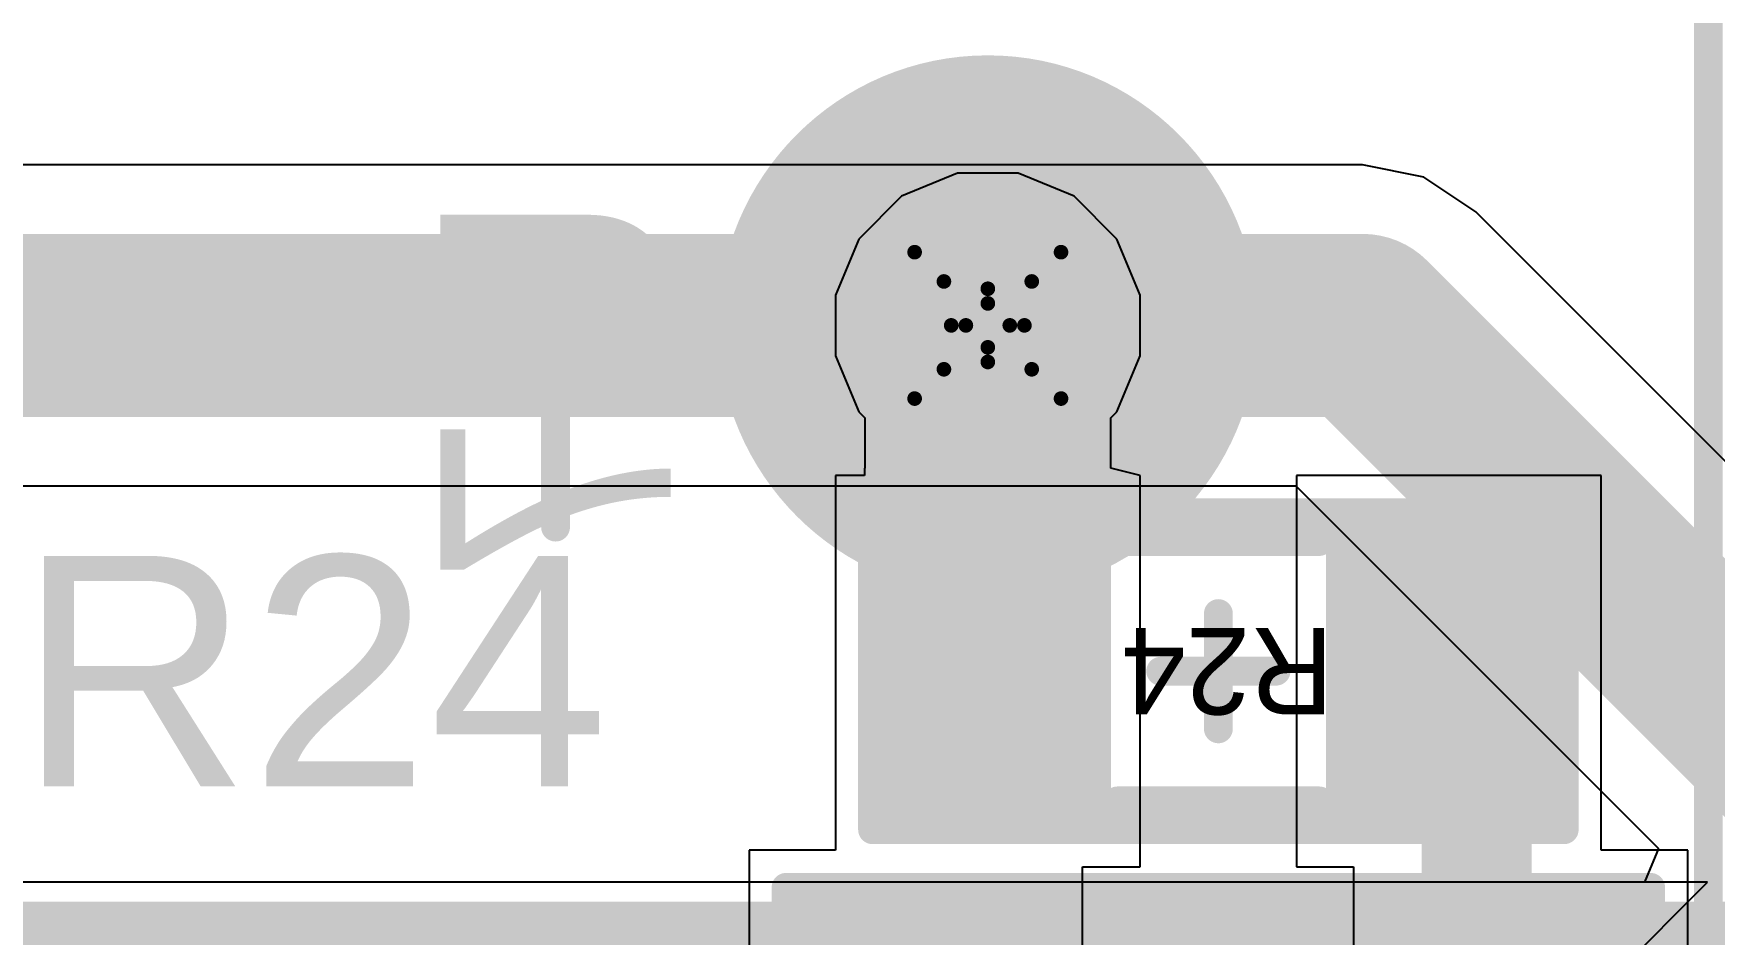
# Model space of a CAD drawing. Header units: millimetres. Extents: x -0.2 to 11.1, y -5.4 to 4.7.
# Drawn here: x 2.5507 to 2.7804, y 0.5664 to 0.6895 of the extents above; entities that cross this region are included whole.
import ezdxf

# ---------------------------------------------------------------- set-up
doc = ezdxf.new("R2010")
doc.units = ezdxf.units.MM
doc.header["$MEASUREMENT"] = 0
for name, color, linetype in [('BottomLayer', 5, 'Continuous'), ('BottomOverlay', 54, 'Continuous'), ('DrillDrawing', 1, 'Continuous'), ('InternalPlane1', 76, 'Continuous'), ('InternalPlane2', 16, 'Continuous'), ('Mechanical1', 6, 'Continuous'), ('Mechanical3', 76, 'Continuous'), ('Mechanical4', 56, 'Continuous'), ('Mechanical5', 56, 'Continuous'), ('Mechanical6', 56, 'Continuous'), ('TopLayer', 1, 'Continuous'), ('TopOverlay', 2, 'Continuous'), ('TopPaste', 8, 'Continuous'), ('TopSolder', 216, 'Continuous'), ('ViaHoleLayer', 16, 'Continuous')]:
    doc.layers.add(name, color=color, linetype=linetype)
doc.styles.add('Arial', font='arial.ttf', dxfattribs={"height": 0.2})

# ---------------------------------------------------------------- blocks, each defined once
blk = doc.blocks.new('SOIC14_B_6')
at = {"layer": 'BottomOverlay', "const_width": 0.007874}
blk.add_lwpolyline([(0.0748031, -0.1732283), (0.0748031, 0.1692913)], dxfattribs=at)
at = {"layer": 'Mechanical4', "const_width": 0.003937}
for points in [[(0, -0.019685), (0, 0.019685)], [(0.019685, 0), (-0.019685, 0)]]:
    blk.add_lwpolyline(points, dxfattribs=at)
at = {"layer": 'Mechanical4', "const_width": 0.0019685}
for points in [[(-0.0009842, 0.019685, 1), (0.0009842, 0.019685, 1)], [(-0.0206692, 0, 1), (-0.0187008, 0, 1)], [(0.0187008, 0, 1), (0.0206692, 0, 1)], [(-0.0009842, -0.019685, 1), (0.0009842, -0.019685, 1)]]:
    blk.add_lwpolyline(points, format="xyb", close=True, dxfattribs=at)
at = {"layer": 'Mechanical6', "text_generation_flag": 2}
blk.add_text('U7', height=0.0314961, rotation=-180, dxfattribs=at).set_placement((-0.0262386, 0.0157429))
blk = doc.blocks.new('LHI_878_3902_15')
at = {"layer": 'Mechanical3', "const_width": 0.003937}
blk.add_lwpolyline([(0.1850394, 0.1850394), (0.1850394, -0.2007874)], dxfattribs=at)
at = {"layer": 'Mechanical5', "const_width": 0.003937}
blk.add_lwpolyline([(0.1850394, 0.1850394), (0.1850394, -0.2007874)], dxfattribs=at)
at = {"layer": 'TopOverlay', "const_width": 0.007874}
blk.add_lwpolyline([(0.1811024, 0, 1), (-0.1811024, 0, 1)], format="xyb", close=True, dxfattribs=at)
blk = doc.blocks.new('R0603_32')
at = {"layer": 'TopLayer'}
for points in [[(-0.0196889, -0.01771655), (-0.0433109, -0.01771655), (-0.0433109, 0.01771655), (-0.0196889, 0.01771655)], [(0.0196891, 0.01771655), (0.0433111, 0.01771655), (0.0433111, -0.01771655), (0.0196891, -0.01771655)]]:
    blk.add_hatch(color=1, dxfattribs=at).paths.add_polyline_path(points)
at = {"layer": 'TopPaste'}
for points in [[(-0.0146889, -0.02271655), (-0.0483109, -0.02271655), (-0.0483109, 0.02271655), (-0.0146889, 0.02271655)], [(0.0146891, 0.02271655), (0.0483111, 0.02271655), (0.0483111, -0.02271655), (0.0146891, -0.02271655)]]:
    blk.add_hatch(color=8, dxfattribs=at).paths.add_polyline_path(points)
at = {"layer": 'TopSolder'}
for points in [[(-0.0177204, -0.01968505), (-0.0452794, -0.01968505), (-0.0452794, 0.01968505), (-0.0177204, 0.01968505)], [(0.0177206, 0.01968505), (0.0452796, 0.01968505), (0.0452796, -0.01968505), (0.0177206, -0.01968505)]]:
    blk.add_hatch(color=216, dxfattribs=at).paths.add_polyline_path(points)
at = {"layer": 'Mechanical1', "const_width": 0.003937}
for points in [[(0.0389172, 0.0188754), (-0.0389172, 0.0188754)], [(-0.0389172, 0.0188754), (-0.0389172, -0.019685)], [(0.0389172, 0.0188754), (0.0389172, -0.019685)], [(0.0389172, -0.019685), (-0.0389172, -0.019685)]]:
    blk.add_lwpolyline(points, dxfattribs=at)
at = {"layer": 'Mechanical1', "const_width": 0.0019685}
for points in [[(-0.0399014, 0.0188754, 1), (-0.037933, 0.0188754, 1)], [(-0.0399014, 0.0188754, 1), (-0.037933, 0.0188754, 1)], [(0.037933, 0.0188754, 1), (0.0399014, 0.0188754, 1)], [(0.037933, 0.0188754, 1), (0.0399014, 0.0188754, 1)], [(-0.0399014, -0.019685, 1), (-0.037933, -0.019685, 1)], [(-0.0399014, -0.019685, 1), (-0.037933, -0.019685, 1)], [(0.037933, -0.019685, 1), (0.0399014, -0.019685, 1)], [(0.037933, -0.019685, 1), (0.0399014, -0.019685, 1)]]:
    blk.add_lwpolyline(points, format="xyb", close=True, dxfattribs=at)
at = {"layer": 'Mechanical3', "const_width": 0.003937}
for points in [[(-0.0472441, 0.0216535), (-0.0472441, -0.0216535)], [(0.0472441, 0.0216535), (-0.0472441, 0.0216535)], [(0.0472441, 0.0216535), (0.0472441, -0.0216535)], [(0, 0.007874), (0, -0.007874)], [(0.007874, 0), (-0.007874, 0)], [(0.0472441, -0.0216535), (-0.0472441, -0.0216535)]]:
    blk.add_lwpolyline(points, dxfattribs=at)
at = {"layer": 'Mechanical3', "const_width": 0.0019685}
for points in [[(-0.0482283, 0.0216535, 1), (-0.0462599, 0.0216535, 1)], [(-0.0482283, 0.0216535, 1), (-0.0462599, 0.0216535, 1)], [(0.0462599, 0.0216535, 1), (0.0482283, 0.0216535, 1)], [(0.0462599, 0.0216535, 1), (0.0482283, 0.0216535, 1)], [(-0.0009842, 0.007874, 1), (0.0009842, 0.007874, 1)], [(-0.0088582, 0, 1), (-0.0068898, 0, 1)], [(0.0068898, 0, 1), (0.0088582, 0, 1)], [(-0.0009842, -0.007874, 1), (0.0009842, -0.007874, 1)], [(-0.0482283, -0.0216535, 1), (-0.0462599, -0.0216535, 1)], [(-0.0482283, -0.0216535, 1), (-0.0462599, -0.0216535, 1)], [(0.0462599, -0.0216535, 1), (0.0482283, -0.0216535, 1)], [(0.0462599, -0.0216535, 1), (0.0482283, -0.0216535, 1)]]:
    blk.add_lwpolyline(points, format="xyb", close=True, dxfattribs=at)
at = {"layer": 'Mechanical5', "const_width": 0.003937}
for points in [[(-0.0472441, 0.0216535), (-0.0472441, -0.0216535)], [(0.0472441, 0.0216535), (-0.0472441, 0.0216535)], [(0.0472441, 0.0216535), (0.0472441, -0.0216535)], [(0.0472441, -0.0216535), (-0.0472441, -0.0216535)]]:
    blk.add_lwpolyline(points, dxfattribs=at)
at = {"layer": 'Mechanical5', "const_width": 0.0019685}
for points in [[(-0.0482283, 0.0216535, 1), (-0.0462599, 0.0216535, 1)], [(-0.0482283, 0.0216535, 1), (-0.0462599, 0.0216535, 1)], [(0.0462599, 0.0216535, 1), (0.0482283, 0.0216535, 1)], [(0.0462599, 0.0216535, 1), (0.0482283, 0.0216535, 1)], [(-0.0482283, -0.0216535, 1), (-0.0462599, -0.0216535, 1)], [(-0.0482283, -0.0216535, 1), (-0.0462599, -0.0216535, 1)], [(0.0462599, -0.0216535, 1), (0.0482283, -0.0216535, 1)], [(0.0462599, -0.0216535, 1), (0.0482283, -0.0216535, 1)]]:
    blk.add_lwpolyline(points, format="xyb", close=True, dxfattribs=at)
at = {"layer": 'TopOverlay', "const_width": 0.003937}
for points in [[(0.0137795, 0.0177165), (-0.0137795, 0.0177165)], [(0.0137795, -0.0177165), (-0.0137795, -0.0177165)]]:
    blk.add_lwpolyline(points, dxfattribs=at)
at = {"layer": 'TopOverlay', "const_width": 0.0019685}
for points in [[(-0.0147637, 0.0177165, 1), (-0.0127953, 0.0177165, 1)], [(0.0127953, 0.0177165, 1), (0.0147637, 0.0177165, 1)], [(-0.0147637, -0.0177165, 1), (-0.0127953, -0.0177165, 1)], [(0.0127953, -0.0177165, 1), (0.0147637, -0.0177165, 1)]]:
    blk.add_lwpolyline(points, format="xyb", close=True, dxfattribs=at)
at = {"layer": 'Mechanical5'}
blk.add_text('R24', height=0.011811, dxfattribs=at).set_placement((-0.0157427, -0.0059033))
blk = doc.blocks.new('LED_RED_0805_74')
at = {"layer": 'TopLayer'}
for points in [[(-0.02755905, -0.02559055), (-0.05511815, -0.02559055), (-0.05511815, 0.02559055), (-0.02755905, 0.02559055)], [(0.02755905, 0.02559055), (0.05511815, 0.02559055), (0.05511815, -0.02559055), (0.02755905, -0.02559055)]]:
    blk.add_hatch(color=1, dxfattribs=at).paths.add_polyline_path(points)
at = {"layer": 'TopPaste'}
for points in [[(-0.02255905, -0.03059055), (-0.06011815, -0.03059055), (-0.06011815, 0.03059055), (-0.02255905, 0.03059055)], [(0.02255905, 0.03059055), (0.06011815, 0.03059055), (0.06011815, -0.03059055), (0.02255905, -0.03059055)]]:
    blk.add_hatch(color=8, dxfattribs=at).paths.add_polyline_path(points)
at = {"layer": 'TopSolder'}
for points in [[(-0.02559055, -0.02755905), (-0.05708665, -0.02755905), (-0.05708665, 0.02755905), (-0.02559055, 0.02755905)], [(0.02559055, 0.02755905), (0.05708665, 0.02755905), (0.05708665, -0.02755905), (0.02559055, -0.02755905)]]:
    blk.add_hatch(color=216, dxfattribs=at).paths.add_polyline_path(points)
at = {"layer": 'Mechanical1', "const_width": 0.003937}
for points in [[(-0.0397638, 0.0246063), (0.0397638, 0.0246063)], [(-0.0397638, -0.0246063), (-0.0397638, 0.0246063)], [(0.0397638, -0.0246063), (0.0397638, 0.0246063)], [(-0.0397638, -0.0246063), (0.0397638, -0.0246063)]]:
    blk.add_lwpolyline(points, dxfattribs=at)
at = {"layer": 'Mechanical1', "const_width": 0.0019685}
for points in [[(-0.040748, 0.0246063, 1), (-0.0387796, 0.0246063, 1)], [(-0.040748, 0.0246063, 1), (-0.0387796, 0.0246063, 1)], [(0.0387796, 0.0246063, 1), (0.040748, 0.0246063, 1)], [(0.0387796, 0.0246063, 1), (0.040748, 0.0246063, 1)], [(-0.040748, -0.0246063, 1), (-0.0387796, -0.0246063, 1)], [(-0.040748, -0.0246063, 1), (-0.0387796, -0.0246063, 1)], [(0.0387796, -0.0246063, 1), (0.040748, -0.0246063, 1)], [(0.0387796, -0.0246063, 1), (0.040748, -0.0246063, 1)]]:
    blk.add_lwpolyline(points, format="xyb", close=True, dxfattribs=at)
at = {"layer": 'Mechanical3', "const_width": 0.003937}
for points in [[(-0.0590551, -0.0295276), (-0.0590551, 0.0295276)], [(-0.0590551, 0.0295276), (0.0590551, 0.0295276)], [(0.0590551, -0.0295276), (0.0590551, 0.0295276)], [(0, -0.011811), (0, 0.011811)], [(-0.011811, 0), (0.011811, 0)], [(-0.0590551, -0.0295276), (0.0590551, -0.0295276)]]:
    blk.add_lwpolyline(points, dxfattribs=at)
at = {"layer": 'Mechanical3', "const_width": 0.0019685}
for points in [[(-0.0600393, 0.0295276, 1), (-0.0580709, 0.0295276, 1)], [(-0.0600393, 0.0295276, 1), (-0.0580709, 0.0295276, 1)], [(0.0580709, 0.0295276, 1), (0.0600393, 0.0295276, 1)], [(0.0580709, 0.0295276, 1), (0.0600393, 0.0295276, 1)], [(-0.0009842, 0.011811, 1), (0.0009842, 0.011811, 1)], [(-0.0127952, 0, 1), (-0.0108268, 0, 1)], [(0.0108268, 0, 1), (0.0127952, 0, 1)], [(-0.0009842, -0.011811, 1), (0.0009842, -0.011811, 1)], [(-0.0600393, -0.0295276, 1), (-0.0580709, -0.0295276, 1)], [(-0.0600393, -0.0295276, 1), (-0.0580709, -0.0295276, 1)], [(0.0580709, -0.0295276, 1), (0.0600393, -0.0295276, 1)], [(0.0580709, -0.0295276, 1), (0.0600393, -0.0295276, 1)]]:
    blk.add_lwpolyline(points, format="xyb", close=True, dxfattribs=at)
at = {"layer": 'Mechanical5', "const_width": 0.003937}
for points in [[(-0.0590551, -0.0295276), (-0.0590551, 0.0295276)], [(-0.0590551, 0.0295276), (0.0590551, 0.0295276)], [(0.0590551, -0.0295276), (0.0590551, 0.0295276)], [(-0.0590551, -0.0295276), (0.0590551, -0.0295276)]]:
    blk.add_lwpolyline(points, dxfattribs=at)
at = {"layer": 'Mechanical5', "const_width": 0.0019685}
for points in [[(-0.0600393, 0.0295276, 1), (-0.0580709, 0.0295276, 1)], [(-0.0600393, 0.0295276, 1), (-0.0580709, 0.0295276, 1)], [(0.0580709, 0.0295276, 1), (0.0600393, 0.0295276, 1)], [(0.0580709, 0.0295276, 1), (0.0600393, 0.0295276, 1)], [(-0.0600393, -0.0295276, 1), (-0.0580709, -0.0295276, 1)], [(-0.0600393, -0.0295276, 1), (-0.0580709, -0.0295276, 1)], [(0.0580709, -0.0295276, 1), (0.0600393, -0.0295276, 1)], [(0.0580709, -0.0295276, 1), (0.0600393, -0.0295276, 1)]]:
    blk.add_lwpolyline(points, format="xyb", close=True, dxfattribs=at)
at = {"layer": 'TopOverlay'}
for p, q in [((-0.0098425, 0), (0.0098425, 0.019685)), ((0.0098425, 0.019685), (0.0098425, -0.019685)), ((0.0098425, -0.019685), (-0.0098425, 0))]:
    blk.add_line(p, q, dxfattribs=at)
at = {"layer": 'TopOverlay', "const_width": 0.003937}
blk.add_lwpolyline([(-0.0098425, -0.019685), (-0.0098425, 0.019685)], dxfattribs=at)
at = {"layer": 'TopOverlay', "const_width": 0.0019685}
for points in [[(-0.0108267, 0.019685, 1), (-0.0088583, 0.019685, 1)], [(-0.0108267, -0.019685, 1), (-0.0088583, -0.019685, 1)]]:
    blk.add_lwpolyline(points, format="xyb", close=True, dxfattribs=at)
at = {"layer": 'Mechanical5'}
blk.add_text('D7', height=0.011811, dxfattribs=at).set_placement((-0.0098393, -0.0059035))

msp = doc.modelspace()

# ---------------------------------------------------------------- hatches: boundary and pattern name
at = {"layer": 'BottomLayer'}
h = msp.add_hatch(color=5, dxfattribs=at)
edge = h.paths.add_edge_path()
edge.add_arc((2.6811024, 0.6496063), 0.011811, 0, 360)
at = {"layer": 'InternalPlane1'}
h = msp.add_hatch(color=76, dxfattribs=at)
edge = h.paths.add_edge_path()
edge.add_arc((2.6811024, 0.6496063), 0.0368897, 0, 360)
at = {"layer": 'TopLayer'}
h = msp.add_hatch(color=1, dxfattribs=at)
edge = h.paths.add_edge_path()
edge.add_arc((2.6811024, 0.6496063), 0.011811, 0, 360)
at = {"layer": 'ViaHoleLayer'}
h = msp.add_hatch(color=16, dxfattribs=at)
edge = h.paths.add_edge_path()
edge.add_arc((2.6811024, 0.6496063), 0.0068897, 0, 360)

# ---------------------------------------------------------------- linework, layer by layer
at = {"layer": 'BottomLayer'}
for p, q in [((2.7322834, 0.6715275), (2.3976378, 0.6715275)), ((2.7406723, 0.6698588), (2.7322834, 0.6715275)), ((2.747784, 0.6651069), (2.7406723, 0.6698588)), ((2.8265243, 0.5863667), (2.747784, 0.6651069)), ((2.4067178, 0.6276851), (2.7232034, 0.6276851)), ((2.7232034, 0.6276851), (2.7727461, 0.5781423)), ((2.7727461, 0.5781423), (2.7708327, 0.5735229)), ((2.779406, 0.5735229), (2.4869833, 0.5735229)), ((2.7708327, 0.5735229), (2.4869833, 0.5735229)), ((2.7531272, 0.5472441), (2.779406, 0.5735229))]:
    msp.add_line(p, q, dxfattribs=at)
at = {"layer": 'BottomLayer', "const_width": 0.025}
for points in [[(2.3976378, 0.6496063), (2.6811024, 0.6496063)], [(2.6811024, 0.6496063), (2.7322834, 0.6496063)], [(2.7322834, 0.6496063), (2.8110236, 0.5708661)]]:
    msp.add_lwpolyline(points, dxfattribs=at)
at = {"layer": 'BottomLayer', "const_width": 0.0125}
for points in [[(2.6748524, 0.6496063, 1), (2.6873524, 0.6496063, 1)], [(2.6748524, 0.6496063, 1), (2.6873524, 0.6496063, 1)], [(2.7260334, 0.6496063, 1), (2.7385334, 0.6496063, 1)], [(2.7260334, 0.6496063, 1), (2.7385334, 0.6496063, 1)]]:
    msp.add_lwpolyline(points, format="xyb", close=True, dxfattribs=at)
at = {"layer": 'DrillDrawing', "const_width": 0.002}
for points in [[(2.6711024, 0.6596063), (2.6811024, 0.6546063)], [(2.6711024, 0.6596063), (2.6761024, 0.6496063)], [(2.6811024, 0.6546063), (2.6911024, 0.6596063)], [(2.6861024, 0.6496063), (2.6911024, 0.6596063)], [(2.6751024, 0.6556063), (2.6811024, 0.6526063)], [(2.6751024, 0.6556063), (2.6781024, 0.6496063)], [(2.6811024, 0.6526063), (2.6871024, 0.6556063)], [(2.6841024, 0.6496063), (2.6871024, 0.6556063)], [(2.6711024, 0.6396063), (2.6761024, 0.6496063)], [(2.6751024, 0.6436063), (2.6781024, 0.6496063)], [(2.6841024, 0.6496063), (2.6871024, 0.6436063)], [(2.6861024, 0.6496063), (2.6911024, 0.6396063)], [(2.6751024, 0.6436063), (2.6811024, 0.6466063)], [(2.6811024, 0.6466063), (2.6871024, 0.6436063)], [(2.6711024, 0.6396063), (2.6811024, 0.6446063)], [(2.6811024, 0.6446063), (2.6911024, 0.6396063)]]:
    msp.add_lwpolyline(points, dxfattribs=at)
at = {"layer": 'DrillDrawing', "const_width": 0.001}
for points in [[(2.6706024, 0.6596063, 1), (2.6716024, 0.6596063, 1)], [(2.6706024, 0.6596063, 1), (2.6716024, 0.6596063, 1)], [(2.6906024, 0.6596063, 1), (2.6916024, 0.6596063, 1)], [(2.6906024, 0.6596063, 1), (2.6916024, 0.6596063, 1)], [(2.6746024, 0.6556063, 1), (2.6756024, 0.6556063, 1)], [(2.6746024, 0.6556063, 1), (2.6756024, 0.6556063, 1)], [(2.6806024, 0.6546063, 1), (2.6816024, 0.6546063, 1)], [(2.6806024, 0.6546063, 1), (2.6816024, 0.6546063, 1)], [(2.6866024, 0.6556063, 1), (2.6876024, 0.6556063, 1)], [(2.6866024, 0.6556063, 1), (2.6876024, 0.6556063, 1)], [(2.6806024, 0.6526063, 1), (2.6816024, 0.6526063, 1)], [(2.6806024, 0.6526063, 1), (2.6816024, 0.6526063, 1)], [(2.6756024, 0.6496063, 1), (2.6766024, 0.6496063, 1)], [(2.6756024, 0.6496063, 1), (2.6766024, 0.6496063, 1)], [(2.6776024, 0.6496063, 1), (2.6786024, 0.6496063, 1)], [(2.6776024, 0.6496063, 1), (2.6786024, 0.6496063, 1)], [(2.6836024, 0.6496063, 1), (2.6846024, 0.6496063, 1)], [(2.6836024, 0.6496063, 1), (2.6846024, 0.6496063, 1)], [(2.6856024, 0.6496063, 1), (2.6866024, 0.6496063, 1)], [(2.6856024, 0.6496063, 1), (2.6866024, 0.6496063, 1)], [(2.6806024, 0.6466063, 1), (2.6816024, 0.6466063, 1)], [(2.6806024, 0.6466063, 1), (2.6816024, 0.6466063, 1)], [(2.6806024, 0.6446063, 1), (2.6816024, 0.6446063, 1)], [(2.6806024, 0.6446063, 1), (2.6816024, 0.6446063, 1)], [(2.6746024, 0.6436063, 1), (2.6756024, 0.6436063, 1)], [(2.6746024, 0.6436063, 1), (2.6756024, 0.6436063, 1)], [(2.6866024, 0.6436063, 1), (2.6876024, 0.6436063, 1)], [(2.6866024, 0.6436063, 1), (2.6876024, 0.6436063, 1)], [(2.6706024, 0.6396063, 1), (2.6716024, 0.6396063, 1)], [(2.6706024, 0.6396063, 1), (2.6716024, 0.6396063, 1)], [(2.6906024, 0.6396063, 1), (2.6916024, 0.6396063, 1)], [(2.6906024, 0.6396063, 1), (2.6916024, 0.6396063, 1)]]:
    msp.add_lwpolyline(points, format="xyb", close=True, dxfattribs=at)
at = {"layer": 'InternalPlane2', "const_width": 0.01}
for points in [[(2.6719056, 0.6748744, -0.176326980708465), (2.6902992, 0.6748744)], [(2.6558343, 0.6404095, -0.176326980708465), (2.6558343, 0.6588031)], [(2.7063705, 0.6588031, -0.1763269807084648), (2.7063705, 0.6404095)], [(2.6902992, 0.6243382, -0.176326980708465), (2.6719056, 0.6243382)]]:
    msp.add_lwpolyline(points, format="xyb", dxfattribs=at)
at = {"layer": 'InternalPlane2', "const_width": 0.005}
for points in [[(2.6694056, 0.6748744, 1), (2.6744056, 0.6748744, 1)], [(2.6877992, 0.6748744, 1), (2.6927992, 0.6748744, 1)], [(2.6533343, 0.6588031, 1), (2.6583343, 0.6588031, 1)], [(2.7038705, 0.6588031, 1), (2.7088705, 0.6588031, 1)], [(2.6533343, 0.6404095, 1), (2.6583343, 0.6404095, 1)], [(2.7038705, 0.6404095, 1), (2.7088705, 0.6404095, 1)], [(2.6694056, 0.6243382, 1), (2.6744056, 0.6243382, 1)], [(2.6877992, 0.6243382, 1), (2.6927992, 0.6243382, 1)]]:
    msp.add_lwpolyline(points, format="xyb", close=True, dxfattribs=at)
at = {"layer": 'TopLayer'}
for p, q in [((2.6769628, 0.6704173), (2.6693139, 0.667249)), ((2.685242, 0.6704173), (2.6769628, 0.6704173)), ((2.6928909, 0.667249), (2.685242, 0.6704173)), ((2.6693139, 0.667249), (2.6634597, 0.6613948)), ((2.6987451, 0.6613948), (2.6928909, 0.667249)), ((2.6634597, 0.6613948), (2.6602914, 0.6537459)), ((2.7019134, 0.6537459), (2.6987451, 0.6613948)), ((2.6602914, 0.6537459), (2.6602914, 0.6454667)), ((2.7019134, 0.6454667), (2.7019134, 0.6537459)), ((2.6602914, 0.6454667), (2.6634597, 0.6378178)), ((2.6987451, 0.6378178), (2.7019134, 0.6454667)), ((2.6634597, 0.6378178), (2.6642791, 0.6369984)), ((2.6642791, 0.6369984), (2.6642791, 0.6300993)), ((2.6979257, 0.6369984), (2.6987451, 0.6378178)), ((2.6979257, 0.6300829), (2.6979257, 0.6369984)), ((2.6642791, 0.6300993), (2.664275, 0.6300787)), ((2.664275, 0.6300787), (2.664275, 0.6290787)), ((2.7019093, 0.6290787), (2.6979257, 0.6300829)), ((2.664275, 0.6290787), (2.6602873, 0.6290787)), ((2.6602873, 0.6290787), (2.6602873, 0.5778976)), ((2.7019093, 0.5756457), (2.7019093, 0.6290787)), ((2.7649093, 0.6290787), (2.7232873, 0.6290787)), ((2.7232873, 0.6290787), (2.7232873, 0.5756457)), ((2.7649093, 0.5778976), (2.7649093, 0.6290787)), ((2.6602873, 0.5778976), (2.6484803, 0.5778976)), ((2.6484803, 0.5778976), (2.6484803, 0.5087166)), ((2.7767165, 0.5778976), (2.7649093, 0.5778976)), ((2.7767165, 0.5087166), (2.7767165, 0.5778976)), ((2.6940393, 0.5087166), (2.6940393, 0.5756457)), ((2.6940393, 0.5756457), (2.7019093, 0.5756457)), ((2.7232873, 0.5756457), (2.7310546, 0.5756457)), ((2.7310546, 0.5756457), (2.7310546, 0.5493662))]:
    msp.add_line(p, q, dxfattribs=at)
at = {"layer": 'TopLayer', "const_width": 0.015}
for points in [[(2.6811024, 0.6300828), (2.6811024, 0.6496063)], [(2.6810983, 0.6300787), (2.6811024, 0.6300828)], [(2.6810983, 0.6023622), (2.6810983, 0.6300787)], [(2.7440983, 0.6023622), (2.7478779, 0.5985826)], [(2.7478779, 0.5493662), (2.7478779, 0.5985826)]]:
    msp.add_lwpolyline(points, dxfattribs=at)
at = {"layer": 'TopLayer', "const_width": 0.0075}
for points in [[(2.6773524, 0.6496063, 1), (2.6848524, 0.6496063, 1)], [(2.6773483, 0.6300787, 1), (2.6848483, 0.6300787, 1)], [(2.6773483, 0.6300787, 1), (2.6848483, 0.6300787, 1)], [(2.6773524, 0.6300828, 1), (2.6848524, 0.6300828, 1)], [(2.6773524, 0.6300828, 1), (2.6848524, 0.6300828, 1)], [(2.6773483, 0.6023622, 1), (2.6848483, 0.6023622, 1)], [(2.7403483, 0.6023622, 1), (2.7478483, 0.6023622, 1)], [(2.7441279, 0.5985826, 1), (2.7516279, 0.5985826, 1)], [(2.7441279, 0.5985826, 1), (2.7516279, 0.5985826, 1)]]:
    msp.add_lwpolyline(points, format="xyb", close=True, dxfattribs=at)

# ---------------------------------------------------------------- block references
for name, p, rotation in [('SOIC14_B_6', (2.6220474, 0.6417323), 270), ('LHI_878_3902_15', (2.9645671, 0.5433072), 180), ('R0603_32', (2.7125984, 0.6023622), 180)]:
    msp.add_blockref(name, p, dxfattribs=dict(rotation=rotation))
msp.add_blockref('LED_RED_0805_74', (2.7125984, 0.5433071))

# ---------------------------------------------------------------- texts
at = {"layer": 'TopOverlay', "style": 'Arial'}
msp.add_text('R24', height=0.0314961, dxfattribs=at).set_placement((2.5485649, 0.5866193))

doc.saveas('drawing.dxf')
